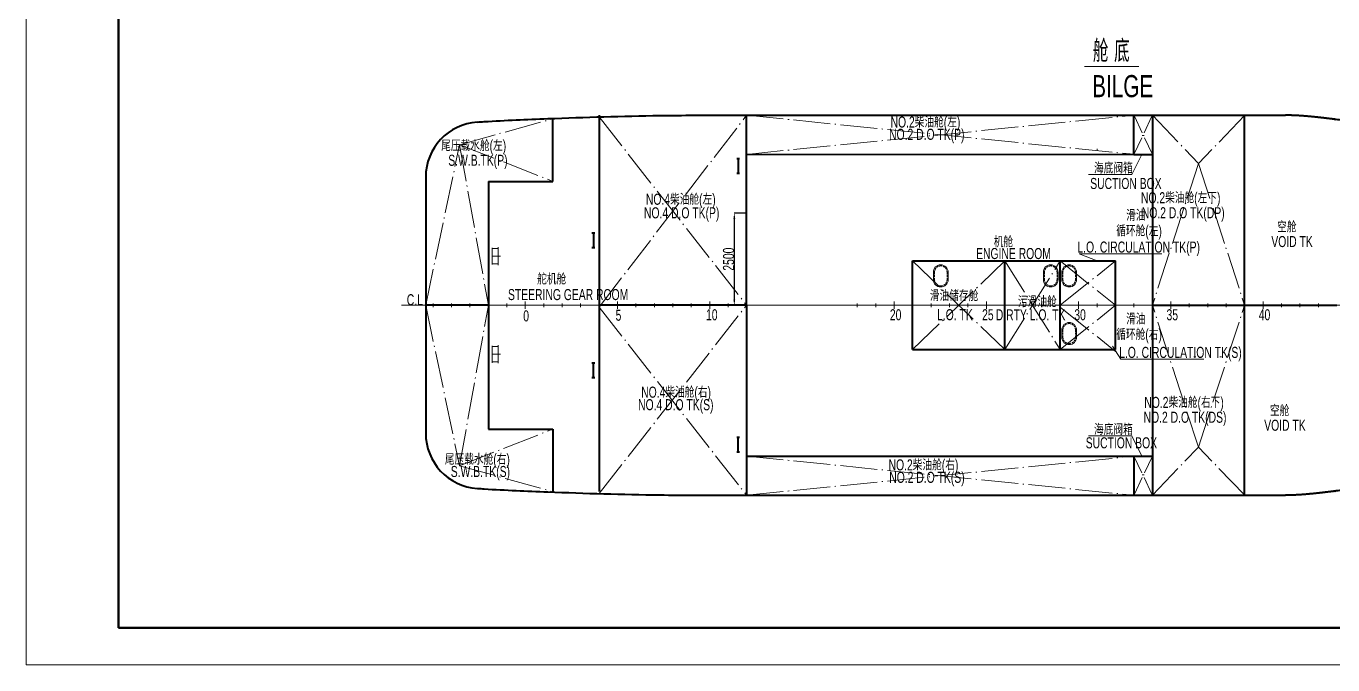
# Model space of a CAD drawing. Extents: x -550205 to -490805, y -239464 to -155364.
# Drawn here: x -550205 to -514781, y -239464 to -222152 of the extents above; entities that cross this region are included whole.
import ezdxf

# ---------------------------------------------------------------- set-up
doc = ezdxf.new("R2010")
doc.units = 0
doc.header["$LTSCALE"] = 500
doc.header["$MEASUREMENT"] = 0
doc.header["$PDMODE"] = 3
doc.linetypes.add('点划线 ____ _ ____ _ ____ _ ____ _ ____ _ ____', pattern=[2.56, 2, -0.25, 0.06, -0.25])
doc.linetypes.add('虚线 __ __ __ __ __ __ __ __ __ __ __ __ __ _', pattern=[0.75, 0.5, -0.25])
doc.layers.get('0').update_dxf_attribs({"linetype": 'CONTINUOUS', "lineweight": 20})
doc.layers.get('Defpoints').update_dxf_attribs({"linetype": 'CONTINUOUS', "lineweight": 20})
for name, color, linetype, lineweight in [('图框', 3, 'CONTINUOUS', 20), ('点划线', 5, '点划线 ____ _ ____ _ ____ _ ____ _ ____ _ ____', 20), ('粗虚线', 30, '虚线 __ __ __ __ __ __ __ __ __ __ __ __ __ _', 40), ('虚线', 1, '虚线 __ __ __ __ __ __ __ __ __ __ __ __ __ _', 20)]:
    doc.layers.add(name, color=color, linetype=linetype, lineweight=lineweight)
doc.styles.get("Standard").update_dxf_attribs({"font": 'romans.shx', "width": 1.2, "height": 150, "bigfont": 'gbcbig.shx'})
doc.styles.add('中英混排2', font='romany.shx', dxfattribs={"width": 0.7, "height": 300, "bigfont": 'hztxt.shx'})
doc.dimstyles.new('1111111', dxfattribs={"dimtxt": 75, "dimasz": 100, "dimexe": 50, "dimexo": 50, "dimgap": 30, "dimtad": 1, "dimdec": 0, "dimdsep": 46, "dimtxsty": 'Standard', "dimcen": 2.5, "dimadec": 0, "dimazin": 0, "dimtfac": 1, "dimtdec": 0, "dimtmove": 0, "dimatfit": 3, "dimfxl": 1, "dimarcsym": 0})

# ---------------------------------------------------------------- blocks, each defined once
blk = doc.blocks.new('*D162')
at = {"color": 0, "lineweight": -2, "transparency": 16777216}
for p, q in [((-530678, -227217), (-531012, -227217)), ((-531007, -227367), (-531007, -229567)), ((-530678, -229717), (-531012, -229717))]:
    blk.add_line(p, q, dxfattribs=at)
at = {"color": 0, "transparency": 16777216}
for points in [[(-531032, -227367), (-530982, -227367), (-531007, -227217)], [(-531032, -229567), (-530982, -229567), (-531007, -229717)]]:
    blk.add_solid(points, dxfattribs=at)
at = {"layer": 'Defpoints', "color": 0, "transparency": 16777216}
for p in [(-530673, -227217), (-531007, -229717), (-530673, -229717)]:
    blk.add_point(p, dxfattribs=at)
at = {"color": 0, "transparency": 16777216, "insert": (-531162, -228467), "char_height": 300, "attachment_point": 5, "rotation": 90, "style": '中英混排2'}
blk.add_mtext('2500', dxfattribs=at)
blk = doc.blocks.new('A$C2533444B')
at = {"color": 2, "lineweight": 20}
for p, q in [((-227, 0), (227, 0)), ((-213, 0), (-213, -165)), ((-4, 0), (-4, -222)), ((205, 0), (205, -165)), ((-248, -165), (240, -165))]:
    blk.add_line(p, q, dxfattribs=at)
blk = doc.blocks.new('B1')
at = {"layer": '图框'}
for p, q in [((-594, 841), (-594, 0)), ((-594, 0), (0, 0))]:
    blk.add_line(p, q, dxfattribs=at)
at = {"layer": '图框', "color": 15, "lineweight": 50}
for p, q in [((-569, 831), (-569, 10)), ((-569, 10), (-10, 10))]:
    blk.add_line(p, q, dxfattribs=at)

msp = doc.modelspace()

# ---------------------------------------------------------------- linework, layer by layer
for p, q in [((-521512.9, -223244.3), (-520044.2, -223244.3)), ((-521173.1, -225526.9), (-521173.1, -225476.9)), ((-520233.5, -226174.6), (-519957.6, -225626.8)), ((-520233.5, -226174.6), (-521402.8, -226174.6)), ((-521657.8, -228325.4), (-519412.9, -228325.4)), ((-521173.1, -228516.9), (-521657.8, -228325.4)), ((-540025, -229716.9), (-502173.1, -229716.9)), ((-539173.1, -229766.9), (-539173.1, -229666.9)), ((-538673.1, -229766.9), (-538673.1, -229666.9)), ((-538173.1, -229766.9), (-538173.1, -229666.9)), ((-537673.1, -229766.9), (-537673.1, -229666.9)), ((-537173.1, -229766.9), (-537173.1, -229666.9)), ((-536673.1, -229816.9), (-536673.1, -229616.9)), ((-536173.1, -229766.9), (-536173.1, -229666.9)), ((-535673.1, -229766.9), (-535673.1, -229666.9)), ((-535173.1, -229766.9), (-535173.1, -229666.9)), ((-534673.1, -229766.9), (-534673.1, -229666.9)), ((-534173.1, -229816.9), (-534173.1, -229616.9)), ((-533673.1, -229766.9), (-533673.1, -229666.9)), ((-533173.1, -229766.9), (-533173.1, -229666.9)), ((-532673.1, -229766.9), (-532673.1, -229666.9)), ((-532173.1, -229766.9), (-532173.1, -229666.9)), ((-531673.1, -229816.9), (-531673.1, -229616.9)), ((-531173.1, -229766.9), (-531173.1, -229666.9)), ((-527673.1, -229766.9), (-527673.1, -229666.9)), ((-527173.1, -229766.9), (-527173.1, -229666.9)), ((-526673.1, -229816.9), (-526673.1, -229616.9)), ((-526173.1, -229766.9), (-526173.1, -229666.9)), ((-525673.1, -229766.9), (-525673.1, -229666.9)), ((-525173.1, -229766.9), (-525173.1, -229666.9)), ((-524673.1, -229766.9), (-524673.1, -229666.9)), ((-524173.1, -229816.9), (-524173.1, -229616.9)), ((-523673.1, -229766.9), (-523673.1, -229666.9)), ((-523173.1, -229766.9), (-523173.1, -229666.9)), ((-522673.1, -229766.9), (-522673.1, -229666.9)), ((-522173.1, -229766.9), (-522173.1, -229666.9)), ((-521673.1, -229816.9), (-521673.1, -229616.9)), ((-521173.1, -229766.9), (-521173.1, -229666.9)), ((-520673.1, -229766.9), (-520673.1, -229666.9)), ((-520173.1, -229766.9), (-520173.1, -229666.9)), ((-519673.1, -229766.9), (-519673.1, -229666.9)), ((-519173.1, -229816.9), (-519173.1, -229616.9)), ((-518673.1, -229766.9), (-518673.1, -229666.9)), ((-518173.1, -229766.9), (-518173.1, -229666.9)), ((-517673.1, -229766.9), (-517673.1, -229666.9)), ((-517173.1, -229766.9), (-517173.1, -229666.9)), ((-516673.1, -229816.9), (-516673.1, -229616.9)), ((-516173.1, -229766.9), (-516173.1, -229666.9)), ((-515673.1, -229766.9), (-515673.1, -229666.9)), ((-515173.1, -229766.9), (-515173.1, -229666.9)), ((-520750.9, -230823.5), (-520526.1, -231179.4)), ((-520526.1, -231179.4), (-518281.2, -231179.4)), ((-520233.5, -233259.1), (-521402.8, -233259.1)), ((-520233.5, -233259.1), (-519957.6, -233806.8)), ((-519673, -233807), (-519673, -234867.1))]:
    msp.add_line(p, q)
at = {"lineweight": 40}
for p, q in [((-534673.1, -224568.8), (-534673.1, -234764.9)), ((-532085.7, -224566.9), (-516061.9, -224566.8)), ((-530678.1, -229717), (-530673.1, -224566.8)), ((-520173.1, -225626.8), (-520173.1, -224566.8)), ((-519673, -224566.7), (-519673.1, -234866.8)), ((-535923.1, -226360.9), (-535923.1, -224662.7)), ((-530673.1, -225626.9), (-520172.8, -225626.2)), ((-530940.8, -225740.8), (-530866.1, -225740.8)), ((-530903.5, -225740.8), (-530903.5, -226140.8)), ((-539373.1, -226248.5), (-539373.1, -233185.2)), ((-537673.1, -226360.9), (-535923.1, -226360.9)), ((-537673.1, -226360.9), (-537673.1, -233072.9)), ((-537673.1, -226360.9), (-536173.1, -226360.9)), ((-530940.8, -226140.8), (-530866.1, -226140.8)), ((-534865.1, -227754.5), (-534790.5, -227754.5)), ((-534827.8, -227754.5), (-534827.8, -228154.5)), ((-534865.1, -228154.5), (-534790.4, -228154.5)), ((-537673.1, -229716.9), (-539373.1, -229716.9)), ((-530673.1, -229717), (-534673.1, -229716.9)), ((-530678.1, -229717), (-530673.1, -234866.8)), ((-534865.1, -231279.2), (-534790.4, -231279.2)), ((-534865.1, -231279.2), (-534790.4, -231279.2)), ((-534827.8, -231679.2), (-534827.8, -231279.2)), ((-534827.8, -231679.2), (-534827.8, -231279.2)), ((-534865.1, -231679.2), (-534790.5, -231679.2)), ((-534865.1, -231679.2), (-534790.5, -231679.2)), ((-537673.1, -233072.9), (-535923.1, -233072.9)), ((-535923.1, -233072.9), (-535923.1, -234771.1)), ((-530940.8, -233292.9), (-530866.1, -233292.9)), ((-530903.5, -233692.9), (-530903.5, -233292.9)), ((-530940.8, -233692.9), (-530866.1, -233692.9)), ((-530673.1, -233806.9), (-520173.1, -233806.8)), ((-520173.1, -233806.8), (-520173.1, -234866.9)), ((-532085.7, -234866.9), (-516061.9, -234866.9))]:
    msp.add_line(p, q, dxfattribs=at)
at = {"lineweight": 40, "ltscale": 2}
for p, q in [((-526173.1, -228516.9), (-520673.1, -228516.9)), ((-526173.1, -230916.9), (-526173.1, -228516.9)), ((-523673.1, -230916.9), (-523673.1, -228516.9)), ((-522173.1, -230916.9), (-522173.1, -228516.9)), ((-520673.1, -230916.9), (-520673.1, -228516.9)), ((-526173.1, -230916.9), (-520673.1, -230916.9))]:
    msp.add_line(p, q, dxfattribs=at)
at = {"color": 6}
for p, q in [((-518548.1, -231117.1), (-518498.1, -231117.1)), ((-517848.1, -231117.1), (-517798.1, -231117.1))]:
    msp.add_line(p, q, dxfattribs=at)
for points in [[(-525609.9, -229021), (-525609.9, -228821, -0.4142136), (-525409.9, -228621), (-525409.9, -228621, -0.4142136), (-525209.9, -228821), (-525209.9, -229021, -0.4142136), (-525409.9, -229221), (-525409.9, -229221, -0.4142136)], [(-522229, -229021), (-522229, -228821, 0.4142136), (-522429, -228621), (-522429, -228621, 0.4142136), (-522629, -228821), (-522629, -229021, 0.4142136), (-522429, -229221), (-522429, -229221, 0.4142136)], [(-521729, -229021), (-521729, -228821, 0.4142136), (-521929, -228621), (-521929, -228621, 0.4142136), (-522129, -228821), (-522129, -229021, 0.4142136), (-521929, -229221), (-521929, -229221, 0.4142136)], [(-521729, -230383.5), (-521729, -230583.5, -0.4142136), (-521929, -230783.5), (-521929, -230783.5, -0.4142136), (-522129, -230583.5), (-522129, -230383.5, -0.4142136), (-521929, -230183.5), (-521929, -230183.5, -0.4142136)]]:
    msp.add_lwpolyline(points, format="xyb", close=True)
at = {"lineweight": 40}
for centre, start, end in [((-537873.1, -226248.5), 93.80326, 180), ((-537873.1, -233185.2), 180, 266.19674)]:
    msp.add_arc(centre, 1500, start, end, dxfattribs=at)
for points in [[(-537972.6, -224751.8), (-537910.9, -224747.7), (-537274.4, -224706.7), (-535624.8, -224638.3), (-533723.9, -224577.5), (-532398.4, -224570.1), (-532085.7, -224566.9)], [(-537972.6, -234681.9), (-537910.9, -234686), (-537274.4, -234727), (-535624.8, -234795.4), (-533723.9, -234856.2), (-532398.4, -234863.6), (-532085.7, -234866.9)]]:
    msp.add_open_spline(points, degree=3, knots=[1404.5666203, 1404.5666203, 1404.5666203, 1404.5666203, 1590.0506069, 3318.3768523, 6356.8927545, 7294.9417096, 7294.9417096, 7294.9417096, 7294.9417096], dxfattribs=at)
for points, weights, knots in [([(-515020.7, -224642.5), (-515119.5, -224631), (-515218.3, -224620.3), (-515358.6, -224605.1), (-515499.1, -224593), (-515639.6, -224581), (-515780.3, -224574), (-515921, -224567), (-516061.9, -224566.8)], [1, 0.999990746587, 1, 0.999934073378, 1, 0.999837661231, 1, 0.999698277272, 1], [0, 0, 0, 0.00860392, 0.00860392, 0.03156952, 0.03156952, 0.06760763, 0.06760763, 0.11673912, 0.11673912, 0.11673912]), ([(-513408.2, -224888.6), (-513440.5, -224882), (-513472.9, -224875.5), (-513626.3, -224845.1), (-513780.4, -224818), (-513934.5, -224791), (-514089.1, -224767), (-514243.8, -224742.9), (-514398.9, -224721.3), (-514554, -224699.7), (-514709.5, -224680.2), (-514865, -224660.6), (-515020.7, -224642.5)], [1, 0.99999662776, 1, 0.999935436723, 1, 0.99995227381, 1, 0.999966585213, 1, 0.999978332369, 1, 0.9999875194, 1], [0, 0, 0, 0.005194, 0.005194, 0.0279209, 0.0279209, 0.0474609, 0.0474609, 0.0638109, 0.0638109, 0.0769768, 0.0769768, 1.086969, 1.086969, 1.086969]), ([(-515020.7, -234791.2), (-515119.5, -234802.7), (-515218.3, -234813.4), (-515358.6, -234828.6), (-515499.1, -234840.7), (-515639.6, -234852.7), (-515780.3, -234859.7), (-515921, -234866.7), (-516061.9, -234866.9)], [1, 0.999990746587, 1, 0.999934073378, 1, 0.999837661231, 1, 0.999698277272, 1], [0, 0, 0, 0.00860392, 0.00860392, 0.03156952, 0.03156952, 0.06760763, 0.06760763, 0.11673912, 0.11673912, 0.11673912]), ([(-513408.2, -234545.1), (-513440.5, -234551.7), (-513472.9, -234558.2), (-513626.3, -234588.6), (-513780.4, -234615.6), (-513934.5, -234642.7), (-514089.1, -234666.7), (-514243.8, -234690.8), (-514398.9, -234712.4), (-514554, -234734), (-514709.5, -234753.5), (-514865, -234773.1), (-515020.7, -234791.2)], [1, 0.99999662776, 1, 0.999935436723, 1, 0.99995227381, 1, 0.999966585213, 1, 0.999978332369, 1, 0.9999875194, 1], [0, 0, 0, 0.005194, 0.005194, 0.0279209, 0.0279209, 0.0474609, 0.0474609, 0.0638109, 0.0638109, 0.0769768, 0.0769768, 1.086969, 1.086969, 1.086969])]:
    msp.add_rational_spline(points, weights, degree=2, knots=knots, dxfattribs=at)
at = {"layer": '点划线'}
for p, q in [((-534673.1, -229766.9), (-530673.1, -224566.9)), ((-530673.1, -225626.9), (-520173.1, -224566.8)), ((-530673.1, -224566.9), (-520172.8, -225626.2)), ((-519673, -224566.7), (-518423.1, -225872.2)), ((-517173.1, -224574.4), (-518423.1, -225872.2)), ((-538454.9, -225365.6), (-535923.1, -224662.7)), ((-534673.1, -224610.8), (-530673.1, -229717)), ((-539373.1, -229716.9), (-538454.9, -225365.6)), ((-538454.9, -225365.6), (-537673.1, -229716.9)), ((-538454.9, -225365.6), (-535923.1, -226360.9)), ((-518423.1, -225872.2), (-519673.1, -229716.8)), ((-518423.1, -225872.2), (-517173.1, -229716.9)), ((-526173.1, -228516.9), (-523673.1, -230916.9)), ((-526173.1, -230916.9), (-523673.1, -228516.9)), ((-523673.1, -228516.9), (-522173.1, -230916.9)), ((-523673.1, -230916.9), (-522173.1, -228516.9)), ((-522173.1, -229716.9), (-520673.1, -228516.9)), ((-522173.1, -228516.9), (-520673.1, -229716.9)), ((-539373.1, -229716.9), (-538454.9, -234068.1)), ((-538454.9, -234068.1), (-537673.1, -229716.9)), ((-534673.1, -234822.9), (-530678.1, -229717)), ((-534673.1, -229766.9), (-530673.1, -234866.8)), ((-522173.1, -230916.9), (-520673.1, -229716.9)), ((-522173.1, -229766.9), (-520673.1, -230966.9)), ((-518427.4, -233560.3), (-519673.1, -229716.8)), ((-518427.4, -233560.3), (-517173.1, -229716.9)), ((-538454.9, -234068.1), (-535923.1, -233072.9)), ((-519673.1, -234866.6), (-518427.4, -233560.3)), ((-517173.1, -234859.2), (-518427.4, -233560.3)), ((-538454.9, -234068.1), (-535923.1, -234771.1)), ((-530673.1, -234866.9), (-520173.1, -233806.8)), ((-530673.1, -233806.9), (-520173.1, -234866.9))]:
    msp.add_line(p, q, dxfattribs=at)
at = {"layer": '点划线', "ltscale": 0.5}
for p, q in [((-520173.1, -225626.8), (-519673, -224566.7)), ((-519673, -225626.8), (-520173.1, -224566.8)), ((-520173.1, -233806.8), (-519673, -234866.8)), ((-519673, -233806.8), (-520173.1, -234866.5))]:
    msp.add_line(p, q, dxfattribs=at)
at = {"layer": '粗虚线', "color": 0, "linetype": 'ByBlock', "lineweight": 40}
for p, q in [((-520173.1, -225626.8), (-519673, -225626.8)), ((-520173.1, -233806.8), (-519673, -233806.8))]:
    msp.add_line(p, q, dxfattribs=at)
at = {"layer": '粗虚线', "color": 0, "linetype": 'ByBlock', "ltscale": 2}
msp.add_line((-519673.1, -229716.7), (-514673.1, -229716.8), dxfattribs=at)
at = {"layer": '虚线', "color": 0, "linetype": 'ByBlock', "lineweight": 40}
msp.add_line((-517173.1, -234859.2), (-517173.1, -224574.4), dxfattribs=at)
at = {"layer": '虚线', "color": 0, "linetype": 'ByBlock'}
for p, q in [((-536173.1, -229716.9), (-535673.1, -229716.9)), ((-537673.1, -233072.9), (-535923.1, -233072.9))]:
    msp.add_line(p, q, dxfattribs=at)
at = {"layer": '虚线', "ltscale": 0.2}
for points in [[(-525579.9, -229021), (-525579.9, -228821, -0.4142136), (-525409.9, -228651, -0.4142136), (-525239.9, -228821), (-525239.9, -229021, -0.4142136), (-525409.9, -229191, -0.4142136)], [(-522259, -229021), (-522259, -228821, 0.4142136), (-522429, -228651, 0.4142136), (-522599, -228821), (-522599, -229021, 0.4142136), (-522429, -229191, 0.4142136)], [(-521759, -229021), (-521759, -228821, 0.4142136), (-521929, -228651, 0.4142136), (-522099, -228821), (-522099, -229021, 0.4142136), (-521929, -229191, 0.4142136)], [(-521759, -230383.5), (-521759, -230583.5, -0.4142136), (-521929, -230753.5, -0.4142136), (-522099, -230583.5), (-522099, -230383.5, -0.4142136), (-521929, -230213.5, -0.4142136)]]:
    msp.add_lwpolyline(points, format="xyb", close=True, dxfattribs=at)

# ---------------------------------------------------------------- block references
at = {"rotation": 90}
msp.add_blockref('A$C2533444B', (-537570.7, -228385.5), dxfattribs=at)
at = {"xscale": -1, "rotation": 90}
msp.add_blockref('A$C2533444B', (-537570.7, -231048.2), dxfattribs=at)
at = {"layer": '图框', "color": 0, "xscale": 100, "yscale": 100, "zscale": 100}
msp.add_blockref('B1', (-490805.3, -239463.7), dxfattribs=at)

# ---------------------------------------------------------------- texts
at = {"color": 1, "lineweight": 20, "ltscale": 2, "style": '中英混排2', "width": 0.7}
for s, height, p in [('舱 底', 600, (-521286.7, -223126.9)), ('BILGE', 600, (-521304.7, -224077.6)), ('NO.2柴油舱(左)', 300, (-526771.6, -224900.3)), ('NO.2 D.O TK(P)', 300, (-526811, -225233.4)), ('尾压载水舱(左)', 300, (-538953.5, -225538.8)), ('S.W.B.TK(P)', 300, (-538760.8, -225937.7)), ('海底阀箱', 300, (-521255.7, -226147.8)), ('SUCTION BOX', 300, (-521358.4, -226566.5)), ('NO.4柴油舱(左)', 300, (-533404.7, -226993.4)), ('NO.2柴油舱(左下)', 300, (-519983, -226952.9)), ('NO.4 D.O TK(P)', 300, (-533455.9, -227361.8)), ('NO.2 D.O TK(DP)', 300, (-519960.6, -227358.9)), ('滑油', 300, (-520384.9, -227429.6)), ('空舱', 300, (-516291.8, -227741.3)), ('循环舱(左)', 300, (-520652.5, -227848)), ('机舱', 300, (-523975.7, -228146.7)), ('L.O. CIRCULATION TK(P)', 300, (-521706, -228290.3)), ('VOID TK', 300, (-516448.7, -228139.9)), ('ENGINE ROOM', 300, (-524452.3, -228465)), ('舵机舱', 300, (-536353.2, -229156.2)), ('C.L', 300, (-539886, -229716.9)), ('STEERING GEAR ROOM', 300, (-537142.4, -229577.1)), ('滑油储存舱', 300, (-525705.3, -229605)), ('污滑油舱', 300, (-523318.3, -229769)), ('0', 300, (-536729.1, -230155)), ('5', 300, (-534225.7, -230136.1)), ('10', 300, (-531773.5, -230124.5)), ('20', 300, (-526789.8, -230124.5)), ('L.O. TK', 300, (-525511.3, -230121.8)), ('25', 300, (-524289.8, -230124.5)), ('DIRTY L.O. TK', 300, (-523918.8, -230126.3)), ('30', 300, (-521789.8, -230124.5)), ('35', 300, (-519289.8, -230124.5)), ('40', 300, (-516789.8, -230124.5)), ('滑油', 300, (-520384.9, -230238.2)), ('循环舱(右)', 300, (-520652.5, -230656.6)), ('L.O. CIRCULATION TK(S)', 300, (-520574.3, -231144.4)), ('NO.4柴油舱(右)', 300, (-533531.8, -232222.7)), ('NO.4 D.O TK(S)', 300, (-533615.1, -232562.2)), ('NO.2柴油舱(右下)', 300, (-519892.5, -232499.4)), ('NO.2 D.O TK(DS)', 300, (-519912.3, -232901.8)), ('空舱', 300, (-516484.3, -232720.7)), ('海底阀箱', 300, (-521255.7, -233232.3)), ('VOID TK', 300, (-516641.3, -233119.3)), ('SUCTION BOX', 300, (-521480.8, -233595.4)), ('尾压载水舱(右)', 300, (-538853.4, -234041.1)), ('S.W.B.TK(S)', 300, (-538694, -234372.1)), ('NO.2柴油舱(右)', 300, (-526825.2, -234193.2)), ('NO.2 D.O TK(S)', 300, (-526806.9, -234530.5))]:
    msp.add_text(s, height=height, dxfattribs=at).set_placement(p)

# ---------------------------------------------------------------- dimensions: what is measured, and where the dimension line sits
dim = msp.add_linear_dim(base=(-531006.8, -229717), p1=(-530673.1, -227216.9), p2=(-530673.1, -229717), angle=90, dimstyle='1111111', override={"dimtxt": 300, "dimasz": 150, "dimexe": 5, "dimexo": 5, "dimgap": 5, "dimtxsty": '中英混排2', "dimfxl": 50})
dim.commit()
dim.dimension.update_dxf_attribs({"geometry": '*D162', "text_midpoint": (-531161.8, -228466.9)})

doc.saveas('drawing.dxf')
